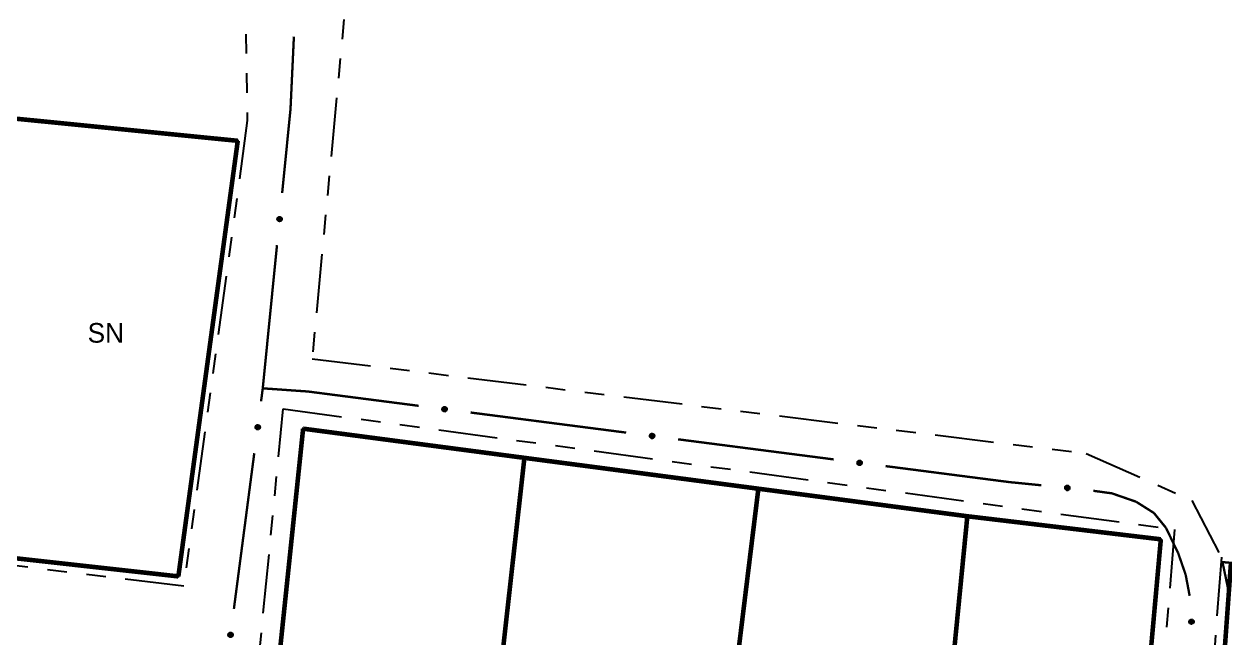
# Model space of a CAD drawing. Extents: x 211453 to 215163, y 4877397 to 4881305.
# Drawn here: x 213519.8 to 213611.6, y 4878648.8 to 4878695.7 of the extents above; entities that cross this region are included whole.
import ezdxf
from ezdxf.enums import TextEntityAlignment as Align

# ---------------------------------------------------------------- set-up
doc = ezdxf.new("R2010")
doc.units = 0
doc.header["$LTSCALE"] = 1.5
doc.header["$MEASUREMENT"] = 0
doc.linetypes.add('TRACO_25', pattern=[8, 3, -1, 1, -1, 1, -1])
for name, color, linetype in [('CD_MALHA_LOTES', 7, 'CONTINUOUS'), ('RU-QUADRA', 210, 'CONTINUOUS'), ('SV-EIXO-RUA-N-PAV', 6, 'CONTINUOUS'), ('SV-RUA-NAO-PAV', 7, 'CONTINUOUS'), ('Th_NmrPort', 1, 'CONTINUOUS')]:
    doc.layers.add(name, color=color, linetype=linetype)

msp = doc.modelspace()

# ---------------------------------------------------------------- linework, layer by layer
at = {"layer": 'CD_MALHA_LOTES', "linetype": 'Continuous', "const_width": 0.35, "flags": 128}
for points in [[(213519.196802, 4878688.44579), (213536.128237, 4878686.756492)], [(213536.128237, 4878686.756492), (213531.585161, 4878653.466819)], [(213536.933315, 4878624.620614), (213541.126673, 4878664.75539)], [(213541.126673, 4878664.75539), (213558.046824, 4878662.525625)], [(213553.540702, 4878622.253077), (213558.046824, 4878662.525625)], [(213558.046824, 4878662.525625), (213575.937269, 4878660.167993)], [(213570.960803, 4878619.663603), (213575.937269, 4878660.167993)], [(213575.937269, 4878660.167993), (213591.915621, 4878658.06234)], [(213587.910091, 4878617.309535), (213591.915621, 4878658.06234)], [(213591.915621, 4878658.06234), (213606.710597, 4878656.300419)], [(213606.710597, 4878656.300419), (213603.023883, 4878615.267471)], [(213531.585161, 4878653.466819), (213515.789424, 4878655.223859)], [(213609.135408, 4878614.076392), (213610.069434, 4878626.751705), (213612.069135, 4878654.439046)]]:
    msp.add_lwpolyline(points, dxfattribs=at)
at = {"layer": 'RU-QUADRA', "linetype": 'Continuous', "const_width": 0.18, "flags": 128}
for points in [[(213465.24546, 4878694.500993), (213483.84526, 4878692.492051), (213501.733992, 4878690.36244), (213519.196802, 4878688.44579), (213536.128237, 4878686.756492), (213531.585161, 4878653.466819), (213515.789424, 4878655.223859), (213498.433095, 4878657.35347), (213479.053635, 4878659.802523), (213460.137459, 4878661.877005)], [(213541.126673, 4878664.75539), (213536.933315, 4878624.620614), (213532.289254, 4878580.172145), (213549.391387, 4878577.975598), (213565.840397, 4878575.862937), (213583.506827, 4878573.593914), (213599.27921, 4878571.568156), (213603.023883, 4878615.267471), (213606.710597, 4878656.300419), (213591.915621, 4878658.06234), (213575.937269, 4878660.167993), (213558.046824, 4878662.525625)], [(213611.426932, 4878654.56074), (213627.11446, 4878653.087244), (213642.351947, 4878651.139596), (213657.474866, 4878649.421082), (213674.3163, 4878647.473433), (213670.650137, 4878607.775769), (213667.31624, 4878565.688474), (213651.629282, 4878567.365118), (213636.626918, 4878568.912554), (213621.612862, 4878570.461197), (213606.039833, 4878572.067494), (213609.135408, 4878614.076392), (213610.069434, 4878626.751705), (213611.938185, 4878652.111845)]]:
    msp.add_lwpolyline(points, close=True, dxfattribs=at)
at = {"layer": 'SV-EIXO-RUA-N-PAV', "const_width": 0.18}
for points in [[(213540.420176, 4878694.726593), (213540.186665, 4878689.732049)], [(213540.161547, 4878689.194813), (213539.522491, 4878682.764312)], [(213540.186665, 4878689.732049), (213540.161547, 4878689.194813)], [(213539.126924, 4878678.783919), (213538.138007, 4878668.832937)], [(213538.138007, 4878668.832937), (213538.039324, 4878667.83994)], [(213538.039324, 4878667.83994), (213537.909185, 4878666.846315)], [(213538.039324, 4878667.83994), (213541.031907, 4878667.629114)], [(213541.031907, 4878667.629114), (213541.485225, 4878667.597179)], [(213541.485225, 4878667.597179), (213549.960475, 4878666.503235)], [(213553.927564, 4878665.991182), (213565.828834, 4878664.455023)], [(213569.795924, 4878663.94297), (213581.697193, 4878662.406811)], [(213537.389728, 4878662.880187), (213535.831356, 4878650.981806)], [(213585.664283, 4878661.894758), (213594.590235, 4878660.742639)], [(213594.590235, 4878660.742639), (213595.147836, 4878660.670668)], [(213595.147836, 4878660.670668), (213597.57366, 4878660.429592)], [(213601.551093, 4878660.009069), (213602.541714, 4878659.872431)], [(213602.541714, 4878659.872431), (213602.966939, 4878659.81378)], [(213602.966939, 4878659.81378), (213604.451275, 4878659.299971)], [(213604.451275, 4878659.299971), (213604.82353, 4878659.171114)], [(213604.82353, 4878659.171114), (213605.335958, 4878658.847475)], [(213605.335958, 4878658.847475), (213606.180269, 4878658.314226)], [(213606.180269, 4878658.314226), (213606.81174, 4878657.53703)], [(213606.81174, 4878657.53703), (213607.108564, 4878657.171708)], [(213607.108564, 4878657.171708), (213607.771996, 4878655.793812)], [(213607.771996, 4878655.793812), (213608.03686, 4878655.24371)], [(213608.03686, 4878655.24371), (213608.493324, 4878653.931374)], [(213608.493324, 4878653.931374), (213608.608118, 4878653.601342)], [(213608.608118, 4878653.601342), (213608.914946, 4878651.979538)]]:
    msp.add_lwpolyline(points, dxfattribs=at)
at = {"layer": 'SV-EIXO-RUA-N-PAV'}
for points in [[(213539.448458, 4878680.906206), (213539.479985, 4878680.868815), (213539.499434, 4878680.830232), (213539.506394, 4878680.793383), (213539.504054, 4878680.759217), (213539.497723, 4878680.724533), (213539.483625, 4878680.690973), (213539.459727, 4878680.65719), (213539.422441, 4878680.625301), (213539.381607, 4878680.607975), (213539.345846, 4878680.599218), (213539.310079, 4878680.599607), (213539.276489, 4878680.606322), (213539.242112, 4878680.622119), (213539.208114, 4878680.646671), (213539.176955, 4878680.68494), (213539.158147, 4878680.722896), (213539.152351, 4878680.758715), (213539.152969, 4878680.79467), (213539.159857, 4878680.830002), (213539.173886, 4878680.862866), (213539.198668, 4878680.897053), (213539.236847, 4878680.927306), (213539.274489, 4878680.946497), (213539.310217, 4878680.952795), (213539.345602, 4878680.951389), (213539.380466, 4878680.945462), (213539.414792, 4878680.932695), (213539.448458, 4878680.906206)], [(213551.815613, 4878666.374776), (213551.853912, 4878666.405194), (213551.893048, 4878666.423504), (213551.930085, 4878666.429381), (213551.964168, 4878666.426041), (213551.998651, 4878666.418696), (213552.031784, 4878666.403621), (213552.064851, 4878666.378743), (213552.095634, 4878666.340538), (213552.111756, 4878666.299214), (213552.119461, 4878666.263212), (213552.118024, 4878666.227471), (213552.110328, 4878666.194092), (213552.09353, 4878666.160193), (213552.067992, 4878666.126929), (213552.028826, 4878666.096906), (213551.990335, 4878666.079218), (213551.954362, 4878666.074474), (213551.91844, 4878666.076146), (213551.883325, 4878666.084066), (213551.850887, 4878666.099052), (213551.817441, 4878666.124826), (213551.78832, 4878666.163875), (213551.77024, 4878666.202063), (213551.764992, 4878666.23796), (213551.767435, 4878666.273288), (213551.774381, 4878666.307965), (213551.788148, 4878666.341901), (213551.815613, 4878666.374776)], [(213537.777264, 4878664.991419), (213537.80761, 4878664.953064), (213537.825848, 4878664.913894), (213537.831656, 4878664.876846), (213537.828251, 4878664.842769), (213537.820842, 4878664.808299), (213537.805705, 4878664.775195), (213537.780766, 4878664.742174), (213537.742503, 4878664.711463), (213537.701149, 4878664.695417), (213537.665133, 4878664.68778), (213537.629395, 4878664.689284), (213537.59603, 4878664.697042), (213537.562163, 4878664.713903), (213537.528946, 4878664.739504), (213537.498996, 4878664.778725), (213537.48138, 4878664.817249), (213537.476703, 4878664.853231), (213537.478442, 4878664.88915), (213537.486428, 4878664.92425), (213537.501475, 4878664.95666), (213537.527311, 4878664.990058), (213537.566414, 4878665.019106), (213537.604636, 4878665.037114), (213537.640543, 4878665.042295), (213537.675867, 4878665.039787), (213537.71053, 4878665.032776), (213537.744441, 4878665.018945), (213537.777264, 4878664.991419)], [(213567.683972, 4878664.326564), (213567.722271, 4878664.356982), (213567.761407, 4878664.375293), (213567.798444, 4878664.38117), (213567.832527, 4878664.377829), (213567.86701, 4878664.370484), (213567.900143, 4878664.355409), (213567.933211, 4878664.330531), (213567.963993, 4878664.292326), (213567.980116, 4878664.251002), (213567.98782, 4878664.215), (213567.986383, 4878664.17926), (213567.978687, 4878664.14588), (213567.961889, 4878664.111982), (213567.936351, 4878664.078717), (213567.897185, 4878664.048694), (213567.858694, 4878664.031006), (213567.822721, 4878664.026262), (213567.7868, 4878664.027934), (213567.751685, 4878664.035854), (213567.719246, 4878664.05084), (213567.6858, 4878664.076614), (213567.656679, 4878664.115663), (213567.638599, 4878664.153852), (213567.633352, 4878664.189749), (213567.635794, 4878664.225077), (213567.64274, 4878664.259753), (213567.656508, 4878664.29369), (213567.683972, 4878664.326564)], [(213583.552332, 4878662.278353), (213583.590631, 4878662.30877), (213583.629767, 4878662.327081), (213583.666804, 4878662.332958), (213583.700886, 4878662.329618), (213583.73537, 4878662.322273), (213583.768503, 4878662.307197), (213583.80157, 4878662.28232), (213583.832353, 4878662.244115), (213583.848475, 4878662.202791), (213583.85618, 4878662.166788), (213583.854743, 4878662.131048), (213583.847046, 4878662.097669), (213583.830249, 4878662.06377), (213583.80471, 4878662.030506), (213583.765545, 4878662.000482), (213583.727054, 4878661.982794), (213583.69108, 4878661.97805), (213583.655159, 4878661.979723), (213583.620044, 4878661.987643), (213583.587605, 4878662.002629), (213583.55416, 4878662.028402), (213583.525039, 4878662.067451), (213583.506959, 4878662.10564), (213583.501711, 4878662.141537), (213583.504153, 4878662.176865), (213583.5111, 4878662.211541), (213583.524867, 4878662.245478), (213583.552332, 4878662.278353)], [(213599.431766, 4878660.355558), (213599.469157, 4878660.387084), (213599.50774, 4878660.406534), (213599.544589, 4878660.413494), (213599.578755, 4878660.411154), (213599.613439, 4878660.404823), (213599.646999, 4878660.390725), (213599.680781, 4878660.366827), (213599.71267, 4878660.329541), (213599.729997, 4878660.288707), (213599.738754, 4878660.252946), (213599.738365, 4878660.217179), (213599.73165, 4878660.183589), (213599.715853, 4878660.149212), (213599.6913, 4878660.115214), (213599.653032, 4878660.084055), (213599.615075, 4878660.065247), (213599.579257, 4878660.059451), (213599.543302, 4878660.060069), (213599.50797, 4878660.066957), (213599.475106, 4878660.080986), (213599.440919, 4878660.105768), (213599.410666, 4878660.143947), (213599.391475, 4878660.181589), (213599.385177, 4878660.217317), (213599.386583, 4878660.252702), (213599.39251, 4878660.287566), (213599.405277, 4878660.321892), (213599.431766, 4878660.355558)], [(213609.169351, 4878650.136228), (213609.202338, 4878650.100119), (213609.223304, 4878650.062339), (213609.231722, 4878650.025795), (213609.23074, 4878649.991563), (213609.225791, 4878649.956655), (213609.213037, 4878649.922562), (213609.190499, 4878649.887857), (213609.154509, 4878649.854513), (213609.114395, 4878649.835578), (213609.07901, 4878649.825409), (213609.043256, 4878649.824377), (213609.009425, 4878649.829753), (213608.974449, 4878649.844172), (213608.939502, 4878649.867356), (213608.906849, 4878649.904357), (213608.886548, 4878649.941536), (213608.879334, 4878649.977097), (213608.878524, 4878650.013048), (213608.884004, 4878650.048626), (213608.896716, 4878650.082021), (213608.920122, 4878650.117165), (213608.957069, 4878650.148909), (213608.99392, 4878650.16958), (213609.02937, 4878650.177292), (213609.064782, 4878650.177292), (213609.099855, 4878650.172754), (213609.13466, 4878650.16136), (213609.169351, 4878650.136228)], [(213535.699435, 4878649.126911), (213535.729781, 4878649.088555), (213535.748018, 4878649.049385), (213535.753826, 4878649.012337), (213535.750422, 4878648.978261), (213535.743013, 4878648.943791), (213535.727876, 4878648.910686), (213535.702936, 4878648.877666), (213535.664674, 4878648.846954), (213535.62332, 4878648.830909), (213535.587303, 4878648.823272), (213535.551566, 4878648.824775), (213535.518201, 4878648.832534), (213535.484334, 4878648.849395), (213535.451117, 4878648.874995), (213535.421167, 4878648.914217), (213535.403551, 4878648.952741), (213535.398874, 4878648.988723), (213535.400613, 4878649.024641), (213535.408599, 4878649.059741), (213535.423645, 4878649.092152), (213535.449481, 4878649.125549), (213535.488585, 4878649.154597), (213535.526807, 4878649.172606), (213535.562714, 4878649.177787), (213535.598037, 4878649.175278), (213535.6327, 4878649.168268), (213535.666611, 4878649.154437), (213535.699435, 4878649.126911)]]:
    msp.add_lwpolyline(points, close=True, dxfattribs=at)
for points in [[(213539.1881, 4878680.874244), (213539.19284, 4878680.673572)], [(213539.198668, 4878680.897053), (213539.208114, 4878680.646671)], [(213539.2189, 4878680.908207), (213539.224905, 4878680.637475)], [(213539.236847, 4878680.927306), (213539.242112, 4878680.622119)], [(213539.254457, 4878680.934841), (213539.258724, 4878680.619031)], [(213539.274489, 4878680.946497), (213539.276489, 4878680.606322)], [(213539.291245, 4878680.946268), (213539.293083, 4878680.606017)], [(213539.310217, 4878680.952795), (213539.310079, 4878680.599607)], [(213539.327223, 4878680.949549), (213539.325536, 4878680.601421)], [(213539.345602, 4878680.951389), (213539.345846, 4878680.599218)], [(213539.36375, 4878680.944548), (213539.365993, 4878680.60837)], [(213539.380466, 4878680.945462), (213539.381607, 4878680.607975)], [(213539.397021, 4878680.934385), (213539.402916, 4878680.621156)], [(213539.414792, 4878680.932695), (213539.422441, 4878680.625301)], [(213539.429752, 4878680.918791), (213539.439561, 4878680.644939)], [(213539.448458, 4878680.906206), (213539.459727, 4878680.65719)], [(213539.464803, 4878680.885141), (213539.471988, 4878680.681482)], [(213539.159857, 4878680.830002), (213539.158147, 4878680.722896)], [(213539.167075, 4878680.842053), (213539.167699, 4878680.710351)], [(213539.173886, 4878680.862866), (213539.176955, 4878680.68494)], [(213539.479985, 4878680.868815), (213539.483625, 4878680.690973)], [(213539.491167, 4878680.846868), (213539.490568, 4878680.71666)], [(213539.499434, 4878680.830232), (213539.497723, 4878680.724533)], [(213551.764992, 4878666.23796), (213552.118024, 4878666.227471)], [(213551.767435, 4878666.273288), (213552.119461, 4878666.263212)], [(213551.768735, 4878666.254864), (213552.116664, 4878666.242975)], [(213551.77024, 4878666.202063), (213552.110328, 4878666.194092)], [(213551.77096, 4878666.218805), (213552.111119, 4878666.210671)], [(213551.774381, 4878666.307965), (213552.111756, 4878666.299214)], [(213551.774804, 4878666.291228), (213552.110903, 4878666.283618)], [(213551.781304, 4878666.181698), (213552.097104, 4878666.176708)], [(213551.785938, 4878666.324187), (213552.099205, 4878666.3209)], [(213551.788148, 4878666.341901), (213552.095634, 4878666.340538)], [(213551.802484, 4878666.356448), (213552.076506, 4878666.358226)], [(213551.815613, 4878666.374776), (213552.064851, 4878666.378743)], [(213551.837148, 4878666.390497), (213552.040929, 4878666.391711)], [(213551.853912, 4878666.405194), (213552.031784, 4878666.403621)], [(213551.876176, 4878666.415728), (213552.006312, 4878666.411313)], [(213551.893048, 4878666.423504), (213551.998651, 4878666.418696)], [(213551.78832, 4878666.163875), (213552.09353, 4878666.160193)], [(213551.806885, 4878666.145376), (213552.077676, 4878666.143443)], [(213551.817441, 4878666.124826), (213552.067992, 4878666.126929)], [(213551.83993, 4878666.113594), (213552.040655, 4878666.11245)], [(213551.850887, 4878666.099052), (213552.028826, 4878666.096906)], [(213551.871492, 4878666.091634), (213552.003155, 4878666.088398)], [(213551.883325, 4878666.084066), (213551.990335, 4878666.079218)], [(213537.486428, 4878664.92425), (213537.48138, 4878664.817249)], [(213537.494018, 4878664.936069), (213537.490536, 4878664.804412)], [(213537.501475, 4878664.95666), (213537.498996, 4878664.778725)], [(213537.516037, 4878664.96759), (213537.514518, 4878664.766867)], [(213537.527311, 4878664.990058), (213537.528946, 4878664.739504)], [(213537.54788, 4878665.000576), (213537.545443, 4878664.729788)], [(213537.566414, 4878665.019106), (213537.562163, 4878664.713903)], [(213537.58425, 4878665.026088), (213537.578671, 4878664.710298)], [(213537.604636, 4878665.037114), (213537.59603, 4878664.697042)], [(213537.621377, 4878665.036364), (213537.612607, 4878664.69622)], [(213537.640543, 4878665.042295), (213537.629395, 4878664.689284)], [(213537.65744, 4878665.038521), (213537.644901, 4878664.690615)], [(213537.675867, 4878665.039787), (213537.665133, 4878664.68778)], [(213537.693793, 4878665.032384), (213537.685555, 4878664.696299)], [(213537.71053, 4878665.032776), (213537.701149, 4878664.695417)], [(213537.726731, 4878665.021189), (213537.722859, 4878664.707928)], [(213537.744441, 4878665.018945), (213537.742503, 4878664.711463)], [(213537.75896, 4878665.004582), (213537.760227, 4878664.730557)], [(213537.777264, 4878664.991419), (213537.780766, 4878664.742174)], [(213537.792945, 4878664.969855), (213537.793778, 4878664.766072)], [(213537.80761, 4878664.953064), (213537.805705, 4878664.775195)], [(213537.818103, 4878664.930779), (213537.813445, 4878664.800653)], [(213537.825848, 4878664.913894), (213537.820842, 4878664.808299)], [(213567.705507, 4878664.342285), (213567.909288, 4878664.343499)], [(213567.722271, 4878664.356982), (213567.900143, 4878664.355409)], [(213567.744536, 4878664.367516), (213567.874671, 4878664.363102)], [(213567.761407, 4878664.375293), (213567.86701, 4878664.370484)], [(213567.633352, 4878664.189749), (213567.986383, 4878664.17926)], [(213567.635794, 4878664.225077), (213567.98782, 4878664.215)], [(213567.637094, 4878664.206652), (213567.985023, 4878664.194763)], [(213567.638599, 4878664.153852), (213567.978687, 4878664.14588)], [(213567.639319, 4878664.170593), (213567.979478, 4878664.162459)], [(213567.64274, 4878664.259753), (213567.980116, 4878664.251002)], [(213567.643164, 4878664.243017), (213567.979263, 4878664.235406)], [(213567.649664, 4878664.133486), (213567.965463, 4878664.128496)], [(213567.654297, 4878664.275976), (213567.967565, 4878664.272688)], [(213567.656508, 4878664.29369), (213567.963993, 4878664.292326)], [(213567.656679, 4878664.115663), (213567.961889, 4878664.111982)], [(213567.670844, 4878664.308236), (213567.944866, 4878664.310014)], [(213567.675244, 4878664.097164), (213567.946035, 4878664.095232)], [(213567.683972, 4878664.326564), (213567.933211, 4878664.330531)], [(213567.6858, 4878664.076614), (213567.936351, 4878664.078717)], [(213567.708289, 4878664.065382), (213567.909015, 4878664.064238)], [(213567.719246, 4878664.05084), (213567.897185, 4878664.048694)], [(213567.739851, 4878664.043422), (213567.871514, 4878664.040186)], [(213567.751685, 4878664.035854), (213567.858694, 4878664.031006)], [(213583.501711, 4878662.141537), (213583.854743, 4878662.131048)], [(213583.504153, 4878662.176865), (213583.85618, 4878662.166788)], [(213583.505453, 4878662.158441), (213583.853383, 4878662.146552)], [(213583.506959, 4878662.10564), (213583.847046, 4878662.097669)], [(213583.507678, 4878662.122382), (213583.847837, 4878662.114247)], [(213583.5111, 4878662.211541), (213583.848475, 4878662.202791)], [(213583.511523, 4878662.194805), (213583.847622, 4878662.187195)], [(213583.518023, 4878662.085274), (213583.833823, 4878662.080284)], [(213583.522656, 4878662.227764), (213583.835924, 4878662.224477)], [(213583.524867, 4878662.245478), (213583.832353, 4878662.244115)], [(213583.525039, 4878662.067451), (213583.830249, 4878662.06377)], [(213583.539203, 4878662.260024), (213583.813225, 4878662.261803)], [(213583.543603, 4878662.048952), (213583.814395, 4878662.04702)], [(213583.552332, 4878662.278353), (213583.80157, 4878662.28232)], [(213583.55416, 4878662.028402), (213583.80471, 4878662.030506)], [(213583.573866, 4878662.294074), (213583.777648, 4878662.295287)], [(213583.576649, 4878662.01717), (213583.777374, 4878662.016027)], [(213583.587605, 4878662.002629), (213583.765545, 4878662.000482)], [(213583.590631, 4878662.30877), (213583.768503, 4878662.307197)], [(213583.60821, 4878661.995211), (213583.739873, 4878661.991974)], [(213583.612895, 4878662.319305), (213583.74303, 4878662.31489)], [(213583.620044, 4878661.987643), (213583.727054, 4878661.982794)], [(213583.629767, 4878662.327081), (213583.73537, 4878662.322273)], [(213599.385177, 4878660.217317), (213599.738365, 4878660.217179)], [(213599.386583, 4878660.252702), (213599.738754, 4878660.252946)], [(213599.388423, 4878660.234323), (213599.736551, 4878660.232636)], [(213599.391475, 4878660.181589), (213599.73165, 4878660.183589)], [(213599.391703, 4878660.198345), (213599.731955, 4878660.200183)], [(213599.39251, 4878660.287566), (213599.729997, 4878660.288707)], [(213599.393424, 4878660.27085), (213599.729602, 4878660.273093)], [(213599.403131, 4878660.161557), (213599.718941, 4878660.165824)], [(213599.403587, 4878660.304121), (213599.716816, 4878660.310016)], [(213599.405277, 4878660.321892), (213599.71267, 4878660.329541)], [(213599.410666, 4878660.143947), (213599.715853, 4878660.149212)], [(213599.419181, 4878660.336852), (213599.693033, 4878660.346661)], [(213599.429765, 4878660.126), (213599.700497, 4878660.132005)], [(213599.431766, 4878660.355558), (213599.680781, 4878660.366827)], [(213599.440919, 4878660.105768), (213599.6913, 4878660.115214)], [(213599.452831, 4878660.371903), (213599.656489, 4878660.379088)], [(213599.463728, 4878660.0952), (213599.6644, 4878660.09994)], [(213599.469157, 4878660.387084), (213599.646999, 4878660.390725)], [(213599.475106, 4878660.080986), (213599.653032, 4878660.084055)], [(213599.491104, 4878660.398267), (213599.621312, 4878660.397668)], [(213599.495919, 4878660.074175), (213599.627621, 4878660.074799)], [(213599.50774, 4878660.406534), (213599.613439, 4878660.404823)], [(213599.50797, 4878660.066957), (213599.615075, 4878660.065247)], [(213608.884004, 4878650.048626), (213608.886548, 4878649.941536)], [(213608.890737, 4878650.060953), (213608.89659, 4878649.92938)], [(213608.896716, 4878650.082021), (213608.906849, 4878649.904357)], [(213608.910468, 4878650.093954), (213608.923172, 4878649.893628)], [(213608.920122, 4878650.117165), (213608.939502, 4878649.867356)], [(213608.939895, 4878650.129113), (213608.956645, 4878649.858833)], [(213608.957069, 4878650.148909), (213608.974449, 4878649.844172)], [(213608.974366, 4878650.157138), (213608.99117, 4878649.841746)], [(213608.99392, 4878650.16958), (213609.009425, 4878649.829753)], [(213609.010671, 4878650.170017), (213609.026019, 4878649.830107)], [(213609.02937, 4878650.177292), (213609.043256, 4878649.824377)], [(213609.046491, 4878650.174724), (213609.058629, 4878649.826803)], [(213609.064782, 4878650.177292), (213609.07901, 4878649.825409)], [(213609.083187, 4878650.171177), (213609.098778, 4878649.835354)], [(213609.099855, 4878650.172754), (213609.114395, 4878649.835578)], [(213609.116836, 4878650.162344), (213609.135164, 4878649.849595)], [(213609.13466, 4878650.16136), (213609.154509, 4878649.854513)], [(213609.15016, 4878650.148062), (213609.170835, 4878649.874815)], [(213609.169351, 4878650.136228), (213609.190499, 4878649.887857)], [(213609.18652, 4878650.115829), (213609.201786, 4878649.912617)], [(213609.202338, 4878650.100119), (213609.213037, 4878649.922562)], [(213609.214382, 4878650.078634), (213609.218954, 4878649.948504)], [(213609.223304, 4878650.062339), (213609.225791, 4878649.956655)], [(213535.408599, 4878649.059741), (213535.403551, 4878648.952741)], [(213535.416189, 4878649.071561), (213535.412707, 4878648.939904)], [(213535.423645, 4878649.092152), (213535.421167, 4878648.914217)], [(213535.438207, 4878649.103081), (213535.436689, 4878648.902359)], [(213535.449481, 4878649.125549), (213535.451117, 4878648.874995)], [(213535.470051, 4878649.136067), (213535.467613, 4878648.86528)], [(213535.488585, 4878649.154597), (213535.484334, 4878648.849395)], [(213535.506421, 4878649.16158), (213535.500841, 4878648.84579)], [(213535.526807, 4878649.172606), (213535.518201, 4878648.832534)], [(213535.543547, 4878649.171855), (213535.534778, 4878648.831712)], [(213535.562714, 4878649.177787), (213535.551566, 4878648.824775)], [(213535.57961, 4878649.174013), (213535.567072, 4878648.826106)], [(213535.598037, 4878649.175278), (213535.587303, 4878648.823272)], [(213535.615963, 4878649.167875), (213535.607726, 4878648.831791)], [(213535.6327, 4878649.168268), (213535.62332, 4878648.830909)], [(213535.648901, 4878649.15668), (213535.645029, 4878648.843419)], [(213535.666611, 4878649.154437), (213535.664674, 4878648.846954)], [(213535.681131, 4878649.140074), (213535.682397, 4878648.866049)], [(213535.699435, 4878649.126911), (213535.702936, 4878648.877666)], [(213535.715115, 4878649.105347), (213535.715949, 4878648.901564)], [(213535.729781, 4878649.088555), (213535.727876, 4878648.910686)], [(213535.740273, 4878649.066271), (213535.735616, 4878648.936144)], [(213535.748018, 4878649.049385), (213535.743013, 4878648.943791)]]:
    msp.add_lwpolyline(points, dxfattribs=at)
at = {"layer": 'SV-RUA-NAO-PAV', "linetype": 'TRACO_25'}
for points in [[(213547.030296, 4878725.89332, 13.726004), (213541.815259, 4878670.10432, 13.688169), (213600.988953, 4878662.865727, 13.063894), (213609.070039, 4878659.274524, 13.744922), (213611.338057, 4878654.945177, 12.931472)], [(213536.422717, 4878712.916666, 13.480078), (213536.859177, 4878688.300882, 13.650334), (213531.996599, 4878652.727282, 13.650334), (213459.569774, 4878661.428738, 13.650334)]]:
    msp.add_polyline3d(points, dxfattribs=at)
for points in [[(213539.608006, 4878666.276894, 13.215234), (213607.767019, 4878657.054057, 13.101729), (213600.568708, 4878570.449371, 10.982978), (213531.060011, 4878578.997366, 12.439619)], [(213611.338057, 4878654.945177, 12.931472), (213605.067653, 4878570.674318, 11.399161), (213667.884169, 4878564.82569, 10.245198), (213675.194954, 4878648.281115, 10.245198), (213628.82049, 4878653.561393, 10.245198)]]:
    msp.add_polyline3d(points, close=True, dxfattribs=at)

# ---------------------------------------------------------------- texts
at = {"layer": 'Th_NmrPort', "color": 1}
msp.add_text('SN', height=1.5, dxfattribs=at).set_placement((213524.645065, 4878672.079818), align=Align.MIDDLE_LEFT)

doc.saveas('drawing.dxf')
